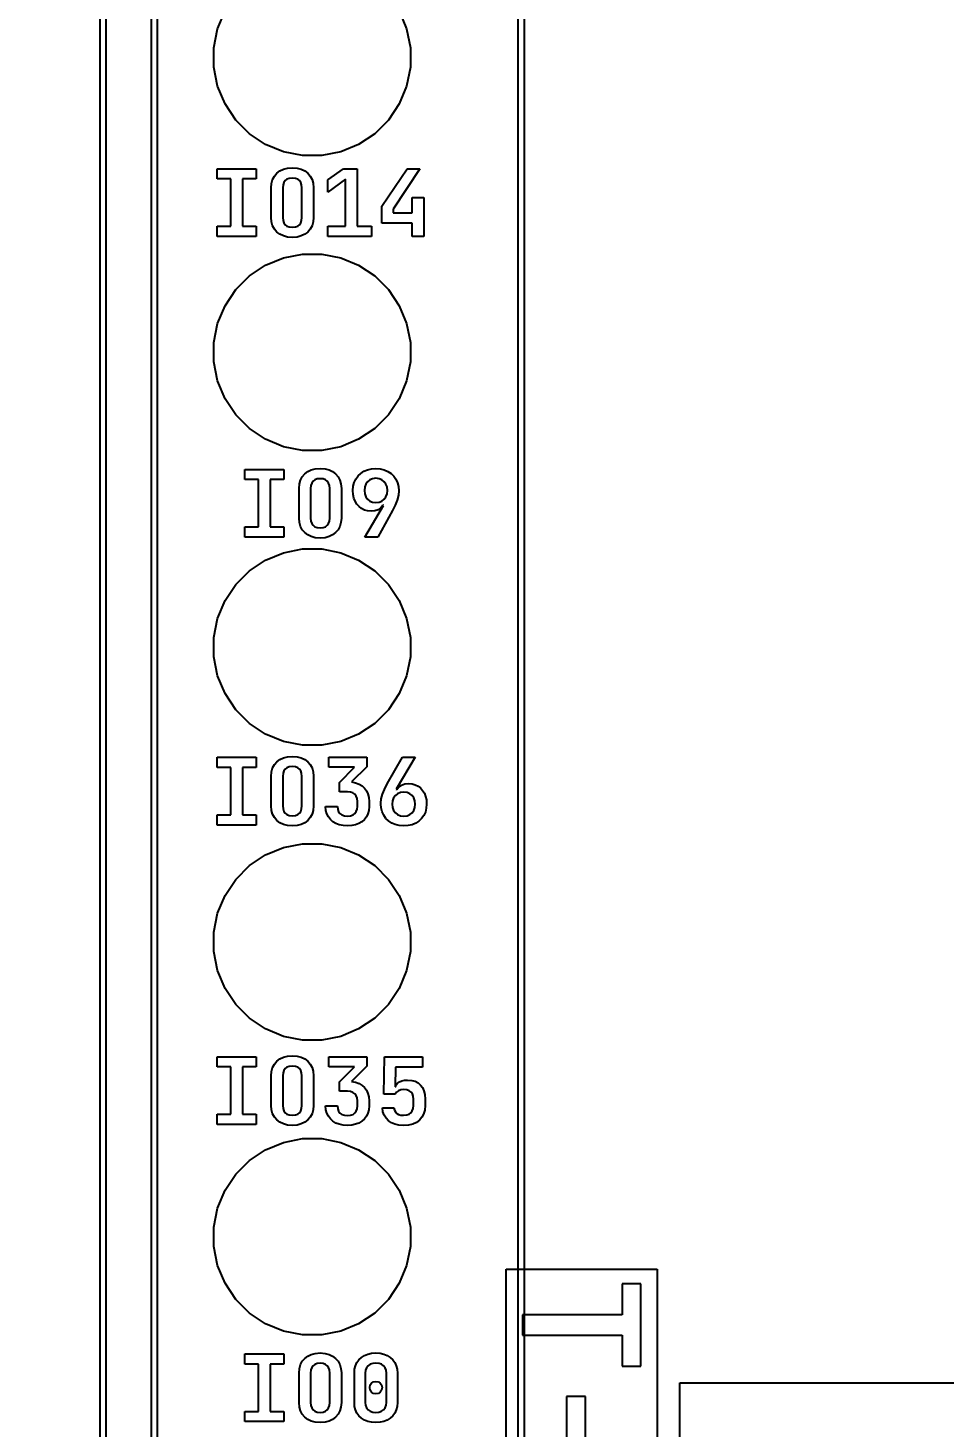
# Model space of a CAD drawing. Extents: x 100 to 191, y -173 to -30.
# Drawn here: x 130.88 to 138.77, y -76.39 to -64.33 of the extents above; entities that cross this region are included whole.
import ezdxf

# ---------------------------------------------------------------- set-up
doc = ezdxf.new("R2010")
doc.units = 0
doc.layers.get('0').update_dxf_attribs({"linetype": 'CONTINUOUS'})
doc.layers.get('Defpoints').update_dxf_attribs({"linetype": 'CONTINUOUS'})
doc.layers.add('BLACK', color=7, linetype='CONTINUOUS')
doc.dimstyles.get("Standard").update_dxf_attribs({"dimtxt": 3, "dimasz": 3, "dimexe": 0.18, "dimexo": 0.0625, "dimgap": 0.09, "dimtad": 0, "dimtih": 1, "dimtoh": 1, "dimzin": 0, "dimdsep": 46, "dimtxsty": 'Standard', "dimcen": 0.09, "dimclrd": 3, "dimclre": 3, "dimclrt": 3, "dimadec": 0, "dimazin": 0, "dimtfac": 1, "dimtofl": 0, "dimtmove": 0, "dimatfit": 3, "dimfxl": 1, "dimtolj": 1, "dimtzin": 0, "dimarcsym": 0})

# ---------------------------------------------------------------- blocks, each defined once
blk = doc.blocks.new('*D8')
at = {"color": 3, "linetype": 'Continuous', "lineweight": -2}
for p, q in [((125.841, -56.506), (125.841, -53.506)), ((133.369, -59.506), (125.661, -59.506)), ((133.262, -62.046), (125.661, -62.046)), ((125.841, -65.046), (125.841, -68.046)), ((125.841, -68.046), (122.841, -68.046))]:
    blk.add_line(p, q, dxfattribs=at)
at = {"color": 3, "linetype": 'Continuous'}
for points in [[(125.341, -56.506), (126.341, -56.506), (125.841, -59.506)], [(125.341, -65.046), (126.341, -65.046), (125.841, -62.046)]]:
    blk.add_solid(points, dxfattribs=at)
at = {"layer": 'Defpoints', "color": 0, "linetype": 'Continuous'}
for p in [(125.841, -59.506), (133.431, -59.506), (133.325, -62.046)]:
    blk.add_point(p, dxfattribs=at)
at = {"color": 3, "linetype": 'Continuous', "insert": (118.251, -68.046), "char_height": 3, "attachment_point": 5}
blk.add_mtext('\\A1;2.54', dxfattribs=at)
blk = doc.blocks.new('*D10')
at = {"color": 3, "linetype": 'Continuous', "lineweight": -2}
for p, q in [((133.262, -59.506), (108.834, -59.506)), ((109.014, -62.506), (109.014, -73.202)), ((109.014, -92.066), (109.014, -76.382)), ((133.262, -95.066), (108.834, -95.066))]:
    blk.add_line(p, q, dxfattribs=at)
at = {"color": 3, "linetype": 'Continuous'}
for points in [[(108.514, -62.506), (109.514, -62.506), (109.014, -59.506)], [(108.514, -92.066), (109.514, -92.066), (109.014, -95.066)]]:
    blk.add_solid(points, dxfattribs=at)
at = {"layer": 'Defpoints', "color": 0, "linetype": 'Continuous'}
for p in [(133.325, -59.506), (109.014, -95.066), (133.325, -95.066)]:
    blk.add_point(p, dxfattribs=at)
at = {"color": 3, "linetype": 'Continuous', "insert": (109.014, -74.792), "char_height": 3, "attachment_point": 5}
blk.add_mtext('\\A1;35.56', dxfattribs=at)
blk = doc.blocks.new('*D15')
at = {"color": 3, "linetype": 'Continuous', "lineweight": -2}
for p, q in [((134.512, -52.396), (105.871, -52.391)), ((106.05, -55.391), (106.042, -106.503)), ((106.033, -160.795), (106.041, -109.683)), ((134.494, -163.8), (105.853, -163.795))]:
    blk.add_line(p, q, dxfattribs=at)
at = {"color": 3, "linetype": 'Continuous'}
for points in [[(105.55, -55.391), (106.55, -55.391), (106.051, -52.391)], [(105.533, -160.795), (106.533, -160.795), (106.033, -163.795)]]:
    blk.add_solid(points, dxfattribs=at)
at = {"layer": 'Defpoints', "color": 0, "linetype": 'Continuous'}
for p in [(134.575, -52.396), (106.033, -163.795), (134.556, -163.8)]:
    blk.add_point(p, dxfattribs=at)
at = {"color": 3, "linetype": 'Continuous', "insert": (106.042, -108.093), "char_height": 3, "attachment_point": 5}
blk.add_mtext('\\A1;111.40', dxfattribs=at)

msp = doc.modelspace()

# ---------------------------------------------------------------- linework, layer by layer
at = {"layer": 'BLACK', "linetype": 'Continuous'}
for p, q in [((131.9407, -158.241995), (131.9407, -51.77095)), ((131.9907, -51.77095), (131.9907, -158.242)), ((131.4995, -96.86557), (131.4995, -55.16557)), ((131.5495, -55.19057), (131.5495, -96.84057)), ((135.0995, -96.84057), (135.0995, -55.19057)), ((135.1495, -55.16557), (135.1495, -96.86557)), ((132.511101, -64.338828), (132.574867, -64.184883)), ((134.074133, -64.184883), (134.137899, -64.338828)), ((132.478593, -64.502255), (132.511101, -64.338828)), ((134.137899, -64.338828), (134.170407, -64.502255)), ((132.478593, -64.668885), (132.478593, -64.502255)), ((134.170407, -64.502255), (134.170407, -64.668885)), ((132.511101, -64.832312), (132.478593, -64.668885)), ((134.170407, -64.668885), (134.137899, -64.832312)), ((132.574867, -64.986257), (132.511101, -64.832312)), ((134.137899, -64.832312), (134.074133, -64.986257)), ((132.667441, -65.124804), (132.574867, -64.986257)), ((134.074133, -64.986257), (133.981559, -65.124804)), ((132.785266, -65.242629), (132.667441, -65.124804)), ((133.981559, -65.124804), (133.863734, -65.242629)), ((132.923813, -65.335203), (132.785266, -65.242629)), ((133.863734, -65.242629), (133.725187, -65.335203)), ((133.077758, -65.398969), (132.923813, -65.335203)), ((133.725187, -65.335203), (133.571242, -65.398969)), ((133.241185, -65.431477), (133.077758, -65.398969)), ((133.407815, -65.431477), (133.241185, -65.431477)), ((133.571242, -65.398969), (133.407815, -65.431477)), ((132.506455, -65.632714), (132.506455, -65.544741)), ((132.506455, -65.544741), (132.842262, -65.544741)), ((132.842262, -65.544741), (132.842262, -65.632714)), ((132.984482, -65.637141), (132.999709, -65.608417)), ((132.999709, -65.608417), (133.02086, -65.583545)), ((133.02086, -65.583545), (133.046697, -65.563636)), ((133.046697, -65.563636), (133.076894, -65.549104)), ((133.076894, -65.549104), (133.112292, -65.539977)), ((133.112292, -65.539977), (133.153989, -65.536749)), ((133.153989, -65.536749), (133.195667, -65.539976)), ((133.195667, -65.539976), (133.231054, -65.549103)), ((133.231054, -65.549103), (133.261246, -65.563634)), ((133.261246, -65.563634), (133.287083, -65.583545)), ((133.287083, -65.583545), (133.308288, -65.608425)), ((133.308288, -65.608425), (133.323522, -65.637035)), ((133.460099, -65.641508), (133.594414, -65.544741)), ((133.594414, -65.544741), (133.712747, -65.544741)), ((133.712747, -65.544741), (133.712747, -66.040476)), ((133.9253, -65.867775), (134.14197, -65.544741)), ((134.252312, -65.544741), (134.021264, -65.893354)), ((134.14197, -65.544741), (134.252312, -65.544741)), ((132.623986, -65.632714), (132.506455, -65.632714)), ((132.623986, -66.040476), (132.623986, -65.632714)), ((132.842262, -65.632714), (132.724731, -65.632714)), ((132.724731, -65.632714), (132.724731, -66.040476)), ((132.971692, -65.709451), (132.975017, -65.670473)), ((132.971692, -65.963704), (132.971692, -65.709451)), ((132.975017, -65.670473), (132.984482, -65.637141)), ((133.074215, -65.683047), (133.071634, -65.709451)), ((133.071634, -65.709451), (133.071634, -65.963704)), ((133.081297, -65.662578), (133.074215, -65.683047)), ((133.092397, -65.646707), (133.081297, -65.662578)), ((133.107648, -65.634929), (133.092397, -65.646707)), ((133.127687, -65.62743), (133.107648, -65.634929)), ((133.153989, -65.624688), (133.127687, -65.62743)), ((133.180268, -65.627429), (133.153989, -65.624688)), ((133.200296, -65.634928), (133.180268, -65.627429)), ((133.215546, -65.646707), (133.200296, -65.634928)), ((133.226667, -65.662581), (133.215546, -65.646707)), ((133.23376, -65.68305), (133.226667, -65.662581)), ((133.236344, -65.709451), (133.23376, -65.68305)), ((133.236344, -65.963704), (133.236344, -65.709451)), ((133.323522, -65.637035), (133.332972, -65.670106)), ((133.332972, -65.670106), (133.336287, -65.708648)), ((133.336287, -65.708648), (133.336287, -65.963704)), ((133.612804, -65.633482), (133.460099, -65.747034)), ((133.460099, -65.747034), (133.460099, -65.641508)), ((133.612804, -66.040476), (133.612804, -65.633482)), ((134.185172, -65.924516), (134.185172, -65.792608)), ((134.185172, -65.792608), (134.285115, -65.792608)), ((134.285115, -65.792608), (134.285115, -66.128415)), ((132.975017, -66.002682), (132.971692, -65.963704)), ((133.071634, -65.963704), (133.074215, -65.990132)), ((133.23376, -65.990129), (133.236344, -65.963704)), ((133.336287, -65.963704), (133.33296, -66.00268)), ((133.9253, -66.012489), (133.9253, -65.867775)), ((134.021264, -65.893354), (134.021264, -65.924516)), ((134.021264, -65.924516), (134.185172, -65.924516)), ((132.506455, -66.128415), (132.506455, -66.040476)), ((132.506455, -66.040476), (132.623986, -66.040476)), ((132.724731, -66.040476), (132.842262, -66.040476)), ((132.842262, -66.040476), (132.842262, -66.128415)), ((132.984481, -66.03602), (132.975017, -66.002682)), ((132.999708, -66.064757), (132.984481, -66.03602)), ((133.02086, -66.089645), (132.999708, -66.064757)), ((133.046695, -66.109538), (133.02086, -66.089645)), ((133.074215, -65.990132), (133.081298, -66.010611)), ((133.081298, -66.010611), (133.092397, -66.026483)), ((133.092397, -66.026483), (133.107645, -66.038241)), ((133.107645, -66.038241), (133.127684, -66.045729)), ((133.127684, -66.045729), (133.153989, -66.048467)), ((133.153989, -66.048467), (133.180271, -66.045729)), ((133.180271, -66.045729), (133.200299, -66.038242)), ((133.200299, -66.038242), (133.215546, -66.026483)), ((133.215546, -66.026483), (133.226665, -66.010609)), ((133.226665, -66.010609), (133.23376, -65.990129)), ((133.287083, -66.089645), (133.261248, -66.10954)), ((133.308252, -66.064754), (133.287083, -66.089645)), ((133.32349, -66.036017), (133.308252, -66.064754)), ((133.33296, -66.00268), (133.32349, -66.036017)), ((133.460901, -66.128415), (133.460901, -66.040476)), ((133.460901, -66.040476), (133.612804, -66.040476)), ((133.712747, -66.040476), (133.835058, -66.040476)), ((133.835058, -66.040476), (133.835058, -66.128415)), ((134.185172, -66.012489), (133.9253, -66.012489)), ((134.185172, -66.128415), (134.185172, -66.012489)), ((132.842262, -66.128415), (132.506455, -66.128415)), ((133.076891, -66.124059), (133.046695, -66.109538)), ((133.11229, -66.133181), (133.076891, -66.124059)), ((133.153989, -66.136406), (133.11229, -66.133181)), ((133.19567, -66.133181), (133.153989, -66.136406)), ((133.231057, -66.124061), (133.19567, -66.133181)), ((133.261248, -66.10954), (133.231057, -66.124061)), ((133.835058, -66.128415), (133.460901, -66.128415)), ((134.285115, -66.128415), (134.185172, -66.128415)), ((132.923813, -66.375937), (133.077758, -66.312171)), ((133.077758, -66.312171), (133.241185, -66.279663)), ((133.241185, -66.279663), (133.407815, -66.279663)), ((133.407815, -66.279663), (133.571242, -66.312171)), ((133.571242, -66.312171), (133.725187, -66.375937)), ((132.785266, -66.468511), (132.923813, -66.375937)), ((133.725187, -66.375937), (133.863734, -66.468511)), ((132.667441, -66.586336), (132.785266, -66.468511)), ((133.863734, -66.468511), (133.981559, -66.586336)), ((132.574867, -66.724883), (132.667441, -66.586336)), ((133.981559, -66.586336), (134.074133, -66.724883)), ((132.511101, -66.878828), (132.574867, -66.724883)), ((134.074133, -66.724883), (134.137899, -66.878828)), ((132.478593, -67.042255), (132.511101, -66.878828)), ((134.137899, -66.878828), (134.170407, -67.042255)), ((132.478593, -67.208885), (132.478593, -67.042255)), ((134.170407, -67.042255), (134.170407, -67.208885)), ((132.511101, -67.372312), (132.478593, -67.208885)), ((134.170407, -67.208885), (134.137899, -67.372312)), ((132.574867, -67.526257), (132.511101, -67.372312)), ((134.137899, -67.372312), (134.074133, -67.526257)), ((132.667441, -67.664804), (132.574867, -67.526257)), ((134.074133, -67.526257), (133.981559, -67.664804)), ((132.785266, -67.782629), (132.667441, -67.664804)), ((133.981559, -67.664804), (133.863734, -67.782629)), ((132.923813, -67.875203), (132.785266, -67.782629)), ((133.077758, -67.938969), (132.923813, -67.875203)), ((133.725187, -67.875203), (133.571242, -67.938969)), ((133.863734, -67.782629), (133.725187, -67.875203)), ((133.241185, -67.971477), (133.077758, -67.938969)), ((133.407815, -67.971477), (133.241185, -67.971477)), ((133.571242, -67.938969), (133.407815, -67.971477)), ((132.746262, -68.222714), (132.746262, -68.134741)), ((132.746262, -68.134741), (133.082069, -68.134741)), ((133.082069, -68.134741), (133.082069, -68.222714)), ((133.286504, -68.153636), (133.316701, -68.139104)), ((133.316701, -68.139104), (133.352099, -68.129977)), ((133.352099, -68.129977), (133.393796, -68.126749)), ((133.393796, -68.126749), (133.435474, -68.129976)), ((133.435474, -68.129976), (133.470861, -68.139103)), ((133.470861, -68.139103), (133.501053, -68.153634)), ((133.77064, -68.150758), (133.801071, -68.137655)), ((133.801071, -68.137655), (133.835097, -68.12956)), ((133.835097, -68.12956), (133.87341, -68.126749)), ((133.87341, -68.126749), (133.911657, -68.129648)), ((133.911657, -68.129648), (133.945655, -68.138004)), ((133.945655, -68.138004), (133.976109, -68.151561)), ((132.863793, -68.222714), (132.746262, -68.222714)), ((132.863793, -68.630476), (132.863793, -68.222714)), ((133.082069, -68.222714), (132.964538, -68.222714)), ((132.964538, -68.222714), (132.964538, -68.630476)), ((133.211499, -68.299451), (133.214824, -68.260473)), ((133.214824, -68.260473), (133.224289, -68.227141)), ((133.224289, -68.227141), (133.239516, -68.198417)), ((133.239516, -68.198417), (133.260667, -68.173545)), ((133.260667, -68.173545), (133.286504, -68.153636)), ((133.321104, -68.252578), (133.314022, -68.273047)), ((133.332204, -68.236707), (133.321104, -68.252578)), ((133.347455, -68.224929), (133.332204, -68.236707)), ((133.367494, -68.21743), (133.347455, -68.224929)), ((133.393796, -68.214688), (133.367494, -68.21743)), ((133.420075, -68.217429), (133.393796, -68.214688)), ((133.440103, -68.224928), (133.420075, -68.217429)), ((133.455353, -68.236707), (133.440103, -68.224928)), ((133.466474, -68.252581), (133.455353, -68.236707)), ((133.473567, -68.27305), (133.466474, -68.252581)), ((133.501053, -68.153634), (133.52689, -68.173545)), ((133.52689, -68.173545), (133.548095, -68.198425)), ((133.548095, -68.198425), (133.563329, -68.227035)), ((133.563329, -68.227035), (133.572779, -68.260106)), ((133.572779, -68.260106), (133.576094, -68.298648)), ((133.678817, -68.280412), (133.687277, -68.247588)), ((133.687277, -68.247588), (133.701092, -68.217898)), ((133.701092, -68.217898), (133.720044, -68.191222)), ((133.720044, -68.191222), (133.743096, -68.168957)), ((133.743096, -68.168957), (133.77064, -68.150758)), ((133.786724, -68.261578), (133.777501, -68.286149)), ((133.801838, -68.240686), (133.786724, -68.261578)), ((133.821829, -68.224604), (133.801838, -68.240686)), ((133.845333, -68.214899), (133.821829, -68.224604)), ((133.87341, -68.211512), (133.845333, -68.214899)), ((133.901463, -68.214898), (133.87341, -68.211512)), ((133.924956, -68.224602), (133.901463, -68.214898)), ((133.944947, -68.240686), (133.924956, -68.224602)), ((133.960081, -68.261581), (133.944947, -68.240686)), ((133.969315, -68.286151), (133.960081, -68.261581)), ((133.976109, -68.151561), (134.003675, -68.170255)), ((134.003675, -68.170255), (134.026742, -68.19293)), ((134.026742, -68.19293), (134.045692, -68.219922)), ((134.045692, -68.219922), (134.059493, -68.249867)), ((134.059493, -68.249867), (134.06796, -68.283081)), ((133.211499, -68.553704), (133.211499, -68.299451)), ((133.314022, -68.273047), (133.311441, -68.299451)), ((133.311441, -68.299451), (133.311441, -68.553704)), ((133.476151, -68.299451), (133.473567, -68.27305)), ((133.476151, -68.553704), (133.476151, -68.299451)), ((133.576094, -68.298648), (133.576094, -68.553704)), ((133.675897, -68.317038), (133.676025, -68.315433)), ((133.678206, -68.351771), (133.675897, -68.317038)), ((133.676025, -68.315433), (133.678817, -68.280412)), ((133.684829, -68.382489), (133.678206, -68.351771)), ((133.695474, -68.409793), (133.684829, -68.382489)), ((133.777501, -68.286149), (133.77427, -68.315433)), ((133.77427, -68.315433), (133.777548, -68.345785)), ((133.777548, -68.345785), (133.786812, -68.370712)), ((133.786812, -68.370712), (133.801838, -68.391402)), ((133.944947, -68.391402), (133.959993, -68.37071)), ((133.959993, -68.37071), (133.969268, -68.345782)), ((133.969268, -68.345782), (133.97255, -68.315433)), ((133.97255, -68.315433), (133.969315, -68.286151)), ((134.067433, -68.358101), (134.056475, -68.399812)), ((134.070887, -68.320249), (134.067433, -68.358101)), ((134.06796, -68.283081), (134.070887, -68.320249)), ((133.710487, -68.434831), (133.695474, -68.409793)), ((133.728688, -68.455608), (133.710487, -68.434831)), ((133.750261, -68.472571), (133.728688, -68.455608)), ((133.774598, -68.48509), (133.750261, -68.472571)), ((133.801576, -68.492725), (133.774598, -68.48509)), ((133.778248, -68.718415), (133.938142, -68.446573)), ((133.831813, -68.495358), (133.801576, -68.492725)), ((133.801838, -68.391402), (133.821801, -68.407256)), ((133.821801, -68.407256), (133.845305, -68.416843)), ((133.86463, -68.491817), (133.831813, -68.495358)), ((133.845305, -68.416843), (133.87341, -68.420192)), ((133.891765, -68.481783), (133.86463, -68.491817)), ((133.87341, -68.420192), (133.901491, -68.416844)), ((134.015716, -68.488937), (133.889392, -68.718415)), ((133.914927, -68.465414), (133.891765, -68.481783)), ((133.901491, -68.416844), (133.924984, -68.407257)), ((133.933361, -68.443363), (133.914927, -68.465414)), ((133.924984, -68.407257), (133.944947, -68.391402)), ((133.938142, -68.446573), (133.933361, -68.443363)), ((134.039626, -68.441905), (134.015716, -68.488937)), ((134.056475, -68.399812), (134.039626, -68.441905)), ((133.214824, -68.592682), (133.211499, -68.553704)), ((133.224288, -68.62602), (133.214824, -68.592682)), ((133.239515, -68.654757), (133.224288, -68.62602)), ((133.311441, -68.553704), (133.314022, -68.580132)), ((133.314022, -68.580132), (133.321105, -68.600611)), ((133.321105, -68.600611), (133.332204, -68.616483)), ((133.332204, -68.616483), (133.347452, -68.628241)), ((133.440106, -68.628242), (133.455353, -68.616483)), ((133.455353, -68.616483), (133.466472, -68.600609)), ((133.466472, -68.600609), (133.473567, -68.580129)), ((133.473567, -68.580129), (133.476151, -68.553704)), ((133.563297, -68.626017), (133.548059, -68.654754)), ((133.572767, -68.59268), (133.563297, -68.626017)), ((133.576094, -68.553704), (133.572767, -68.59268)), ((132.746262, -68.718415), (132.746262, -68.630476)), ((132.746262, -68.630476), (132.863793, -68.630476)), ((133.082069, -68.718415), (132.746262, -68.718415)), ((132.964538, -68.630476), (133.082069, -68.630476)), ((133.082069, -68.630476), (133.082069, -68.718415)), ((133.260667, -68.679645), (133.239515, -68.654757)), ((133.286502, -68.699538), (133.260667, -68.679645)), ((133.316698, -68.714059), (133.286502, -68.699538)), ((133.352097, -68.723181), (133.316698, -68.714059)), ((133.347452, -68.628241), (133.367491, -68.635729)), ((133.393796, -68.726406), (133.352097, -68.723181)), ((133.367491, -68.635729), (133.393796, -68.638467)), ((133.393796, -68.638467), (133.420078, -68.635729)), ((133.435477, -68.723181), (133.393796, -68.726406)), ((133.420078, -68.635729), (133.440106, -68.628242)), ((133.470864, -68.714061), (133.435477, -68.723181)), ((133.501055, -68.69954), (133.470864, -68.714061)), ((133.52689, -68.679645), (133.501055, -68.69954)), ((133.548059, -68.654754), (133.52689, -68.679645)), ((133.889392, -68.718415), (133.778248, -68.718415)), ((132.923813, -68.915937), (133.077758, -68.852171)), ((133.077758, -68.852171), (133.241185, -68.819663)), ((133.241185, -68.819663), (133.407815, -68.819663)), ((133.407815, -68.819663), (133.571242, -68.852171)), ((133.571242, -68.852171), (133.725187, -68.915937)), ((132.785266, -69.008511), (132.923813, -68.915937)), ((133.725187, -68.915937), (133.863734, -69.008511)), ((132.667441, -69.126336), (132.785266, -69.008511)), ((133.863734, -69.008511), (133.981559, -69.126336)), ((132.574867, -69.264883), (132.667441, -69.126336)), ((133.981559, -69.126336), (134.074133, -69.264883)), ((132.511101, -69.418828), (132.574867, -69.264883)), ((134.074133, -69.264883), (134.137899, -69.418828)), ((132.478593, -69.582255), (132.511101, -69.418828)), ((134.137899, -69.418828), (134.170407, -69.582255)), ((132.478593, -69.748885), (132.478593, -69.582255)), ((134.170407, -69.582255), (134.170407, -69.748885)), ((132.511101, -69.912312), (132.478593, -69.748885)), ((134.170407, -69.748885), (134.137899, -69.912312)), ((132.574867, -70.066257), (132.511101, -69.912312)), ((134.137899, -69.912312), (134.074133, -70.066257)), ((132.667441, -70.204804), (132.574867, -70.066257)), ((134.074133, -70.066257), (133.981559, -70.204804)), ((132.785266, -70.322629), (132.667441, -70.204804)), ((133.981559, -70.204804), (133.863734, -70.322629)), ((132.923813, -70.415203), (132.785266, -70.322629)), ((133.077758, -70.478969), (132.923813, -70.415203)), ((133.725187, -70.415203), (133.571242, -70.478969)), ((133.863734, -70.322629), (133.725187, -70.415203)), ((133.241185, -70.511477), (133.077758, -70.478969)), ((133.407815, -70.511477), (133.241185, -70.511477)), ((133.571242, -70.478969), (133.407815, -70.511477)), ((132.506455, -70.702714), (132.506455, -70.614741)), ((132.506455, -70.614741), (132.842262, -70.614741)), ((132.842262, -70.614741), (132.842262, -70.702714)), ((132.999709, -70.678417), (133.02086, -70.653545)), ((133.02086, -70.653545), (133.046697, -70.633636)), ((133.046697, -70.633636), (133.076894, -70.619104)), ((133.076894, -70.619104), (133.112292, -70.609977)), ((133.112292, -70.609977), (133.153989, -70.606749)), ((133.153989, -70.606749), (133.195667, -70.609976)), ((133.195667, -70.609976), (133.231054, -70.619103)), ((133.231054, -70.619103), (133.261246, -70.633634)), ((133.261246, -70.633634), (133.287083, -70.653545)), ((133.287083, -70.653545), (133.308288, -70.678425)), ((133.467287, -70.700306), (133.467287, -70.614741)), ((133.467287, -70.614741), (133.795102, -70.614741)), ((133.795102, -70.614741), (133.795102, -70.697096)), ((133.970874, -70.843415), (134.102014, -70.614741)), ((134.210751, -70.614741), (134.049251, -70.88899)), ((134.102014, -70.614741), (134.210751, -70.614741)), ((132.623986, -70.702714), (132.506455, -70.702714)), ((132.623986, -71.110476), (132.623986, -70.702714)), ((132.842262, -70.702714), (132.724731, -70.702714)), ((132.724731, -70.702714), (132.724731, -71.110476)), ((132.971692, -70.779451), (132.975017, -70.740473)), ((132.971692, -71.033704), (132.971692, -70.779451)), ((132.975017, -70.740473), (132.984482, -70.707141)), ((132.984482, -70.707141), (132.999709, -70.678417)), ((133.074215, -70.753047), (133.071634, -70.779451)), ((133.071634, -70.779451), (133.071634, -71.033704)), ((133.081297, -70.732578), (133.074215, -70.753047)), ((133.092397, -70.716707), (133.081297, -70.732578)), ((133.107648, -70.704929), (133.092397, -70.716707)), ((133.127687, -70.69743), (133.107648, -70.704929)), ((133.153989, -70.694688), (133.127687, -70.69743)), ((133.180268, -70.697429), (133.153989, -70.694688)), ((133.200296, -70.704928), (133.180268, -70.697429)), ((133.215546, -70.716707), (133.200296, -70.704928)), ((133.226667, -70.732581), (133.215546, -70.716707)), ((133.23376, -70.75305), (133.226667, -70.732581)), ((133.236344, -70.779451), (133.23376, -70.75305)), ((133.236344, -71.033704), (133.236344, -70.779451)), ((133.308288, -70.678425), (133.323522, -70.707035)), ((133.323522, -70.707035), (133.332972, -70.740106)), ((133.332972, -70.740106), (133.336287, -70.778648)), ((133.336287, -70.778648), (133.336287, -71.033704)), ((133.688774, -70.700306), (133.467287, -70.700306)), ((133.560041, -70.831411), (133.688774, -70.700306)), ((133.795102, -70.697096), (133.664765, -70.827433)), ((133.560041, -70.911393), (133.560041, -70.831411)), ((133.628787, -70.911393), (133.560041, -70.911393)), ((133.655128, -70.914085), (133.628787, -70.911393)), ((133.675909, -70.921543), (133.655128, -70.914085)), ((133.664765, -70.827433), (133.699343, -70.834753)), ((133.699343, -70.834753), (133.728847, -70.846222)), ((133.728847, -70.846222), (133.75404, -70.861616)), ((133.75404, -70.861616), (133.775491, -70.880999)), ((133.775491, -70.880999), (133.792858, -70.904065)), ((133.792858, -70.904065), (133.805397, -70.930251)), ((133.929697, -70.932994), (133.94637, -70.891151)), ((133.94637, -70.891151), (133.970874, -70.843415)), ((134.049251, -70.88899), (134.054032, -70.8922)), ((134.054032, -70.8922), (134.072337, -70.870782)), ((134.072337, -70.870782), (134.09521, -70.854617)), ((134.113216, -70.915371), (134.08461, -70.918749)), ((134.09521, -70.854617), (134.122017, -70.844568)), ((134.141822, -70.918749), (134.113216, -70.915371)), ((134.122017, -70.844568), (134.154777, -70.841008)), ((134.154777, -70.841008), (134.185058, -70.843556)), ((134.185058, -70.843556), (134.212041, -70.850932)), ((134.212041, -70.850932), (134.23633, -70.862992)), ((134.23633, -70.862992), (134.257894, -70.879465)), ((134.257894, -70.879465), (134.276079, -70.899841)), ((134.276079, -70.899841), (134.291082, -70.924584)), ((132.975017, -71.072682), (132.971692, -71.033704)), ((133.071634, -71.033704), (133.074215, -71.060132)), ((133.23376, -71.060129), (133.236344, -71.033704)), ((133.336287, -71.033704), (133.33296, -71.07268)), ((133.692368, -70.933378), (133.675909, -70.921543)), ((133.704713, -70.949375), (133.692368, -70.933378)), ((133.7124, -70.969365), (133.704713, -70.949375)), ((133.715155, -70.994516), (133.7124, -70.969365)), ((133.715155, -71.03852), (133.715155, -70.994516)), ((133.805397, -70.930251), (133.813179, -70.960144)), ((133.813179, -70.960144), (133.8159, -70.994516)), ((133.8159, -70.994516), (133.8159, -71.03852)), ((133.915703, -71.011336), (133.919048, -70.974228)), ((133.916309, -71.019327), (133.915703, -71.011336)), ((133.918604, -71.049582), (133.916309, -71.019327)), ((133.919048, -70.974228), (133.929697, -70.932994)), ((134.017296, -70.989487), (134.014076, -71.019327)), ((134.014076, -71.019327), (134.017286, -71.048619)), ((134.026422, -70.964806), (134.017296, -70.989487)), ((134.04126, -70.944161), (134.026422, -70.964806)), ((134.061006, -70.92836), (134.04126, -70.944161)), ((134.08461, -70.918749), (134.061006, -70.92836)), ((134.165426, -70.92836), (134.141822, -70.918749)), ((134.185172, -70.944161), (134.165426, -70.92836)), ((134.20001, -70.964806), (134.185172, -70.944161)), ((134.209136, -70.989487), (134.20001, -70.964806)), ((134.212356, -71.019327), (134.209136, -70.989487)), ((134.209146, -71.048619), (134.212356, -71.019327)), ((134.291082, -70.924584), (134.301711, -70.951627)), ((134.301711, -70.951627), (134.308362, -70.982449)), ((134.310694, -71.017722), (134.307808, -71.054364)), ((134.308362, -70.982449), (134.310694, -71.017722)), ((132.506455, -71.198415), (132.506455, -71.110476)), ((132.506455, -71.110476), (132.623986, -71.110476)), ((132.724731, -71.110476), (132.842262, -71.110476)), ((132.842262, -71.110476), (132.842262, -71.198415)), ((132.984481, -71.10602), (132.975017, -71.072682)), ((132.999708, -71.134757), (132.984481, -71.10602)), ((133.02086, -71.159645), (132.999708, -71.134757)), ((133.074215, -71.060132), (133.081298, -71.080611)), ((133.081298, -71.080611), (133.092397, -71.096483)), ((133.092397, -71.096483), (133.107645, -71.108241)), ((133.107645, -71.108241), (133.127684, -71.115729)), ((133.127684, -71.115729), (133.153989, -71.118467)), ((133.153989, -71.118467), (133.180271, -71.115729)), ((133.180271, -71.115729), (133.200299, -71.108242)), ((133.200299, -71.108242), (133.215546, -71.096483)), ((133.215546, -71.096483), (133.226665, -71.080609)), ((133.226665, -71.080609), (133.23376, -71.060129)), ((133.308252, -71.134754), (133.287083, -71.159645)), ((133.32349, -71.106017), (133.308252, -71.134754)), ((133.33296, -71.07268), (133.32349, -71.106017)), ((133.443623, -71.071967), (133.440906, -71.03852)), ((133.440906, -71.03852), (133.541651, -71.03852)), ((133.451429, -71.101307), (133.443623, -71.071967)), ((133.464077, -71.127261), (133.451429, -71.101307)), ((133.481496, -71.150307), (133.464077, -71.127261)), ((133.503051, -71.169693), (133.481496, -71.150307)), ((133.541651, -71.03852), (133.544406, -71.063671)), ((133.544406, -71.063671), (133.552093, -71.083661)), ((133.552093, -71.083661), (133.564438, -71.099658)), ((133.564438, -71.099658), (133.580912, -71.11146)), ((133.580912, -71.11146), (133.601924, -71.118934)), ((133.601924, -71.118934), (133.628787, -71.121643)), ((133.628787, -71.121643), (133.655635, -71.118883)), ((133.655635, -71.118883), (133.676503, -71.111281)), ((133.676503, -71.111281), (133.692752, -71.099274)), ((133.692752, -71.099274), (133.704925, -71.083069)), ((133.704925, -71.083069), (133.712468, -71.063169)), ((133.712468, -71.063169), (133.715155, -71.03852)), ((133.775273, -71.150276), (133.753589, -71.169665)), ((133.792694, -71.127261), (133.775273, -71.150276)), ((133.805362, -71.101305), (133.792694, -71.127261)), ((133.813179, -71.071966), (133.805362, -71.101305)), ((133.8159, -71.03852), (133.813179, -71.071966)), ((133.926955, -71.083445), (133.918604, -71.049582)), ((133.94048, -71.113652), (133.926955, -71.083445)), ((133.959241, -71.140848), (133.94048, -71.113652)), ((133.982166, -71.16351), (133.959241, -71.140848)), ((134.017286, -71.048619), (134.026401, -71.072901)), ((134.026401, -71.072901), (134.04126, -71.093272)), ((134.04126, -71.093272), (134.060975, -71.108825)), ((134.060975, -71.108825), (134.084579, -71.118307)), ((134.084579, -71.118307), (134.113216, -71.121643)), ((134.113216, -71.121643), (134.141853, -71.118307)), ((134.141853, -71.118307), (134.165457, -71.108825)), ((134.165457, -71.108825), (134.185172, -71.093272)), ((134.185172, -71.093272), (134.200031, -71.072901)), ((134.200031, -71.072901), (134.209146, -71.048619)), ((134.267186, -71.142847), (134.244273, -71.164848)), ((134.285882, -71.116478), (134.267186, -71.142847)), ((134.299467, -71.087056), (134.285882, -71.116478)), ((134.307808, -71.054364), (134.299467, -71.087056)), ((132.842262, -71.198415), (132.506455, -71.198415)), ((133.046695, -71.179538), (133.02086, -71.159645)), ((133.076891, -71.194059), (133.046695, -71.179538)), ((133.11229, -71.203181), (133.076891, -71.194059)), ((133.153989, -71.206406), (133.11229, -71.203181)), ((133.19567, -71.203181), (133.153989, -71.206406)), ((133.231057, -71.194061), (133.19567, -71.203181)), ((133.261248, -71.17954), (133.231057, -71.194061)), ((133.287083, -71.159645), (133.261248, -71.17954)), ((133.529228, -71.185642), (133.503051, -71.169693)), ((133.557914, -71.196896), (133.529228, -71.185642)), ((133.590596, -71.203938), (133.557914, -71.196896)), ((133.627984, -71.206406), (133.590596, -71.203938)), ((133.665373, -71.203944), (133.627984, -71.206406)), ((133.698191, -71.196908), (133.665373, -71.203944)), ((133.727124, -71.185642), (133.698191, -71.196908)), ((133.753589, -71.169665), (133.727124, -71.185642)), ((134.009644, -71.182013), (133.982166, -71.16351)), ((134.040106, -71.195308), (134.009644, -71.182013)), ((134.074383, -71.20354), (134.040106, -71.195308)), ((134.113216, -71.206406), (134.074383, -71.20354)), ((134.152067, -71.203628), (134.113216, -71.206406)), ((134.186325, -71.195658), (134.152067, -71.203628)), ((134.216718, -71.182816), (134.186325, -71.195658)), ((134.244273, -71.164848), (134.216718, -71.182816)), ((132.923813, -71.455937), (133.077758, -71.392171)), ((133.077758, -71.392171), (133.241185, -71.359663)), ((133.241185, -71.359663), (133.407815, -71.359663)), ((133.407815, -71.359663), (133.571242, -71.392171)), ((133.571242, -71.392171), (133.725187, -71.455937)), ((132.785266, -71.548511), (132.923813, -71.455937)), ((133.725187, -71.455937), (133.863734, -71.548511)), ((132.667441, -71.666336), (132.785266, -71.548511)), ((133.863734, -71.548511), (133.981559, -71.666336)), ((132.574867, -71.804883), (132.667441, -71.666336)), ((133.981559, -71.666336), (134.074133, -71.804883)), ((132.511101, -71.958828), (132.574867, -71.804883)), ((134.074133, -71.804883), (134.137899, -71.958828)), ((132.478593, -72.122255), (132.511101, -71.958828)), ((134.137899, -71.958828), (134.170407, -72.122255)), ((132.478593, -72.288885), (132.478593, -72.122255)), ((134.170407, -72.122255), (134.170407, -72.288885)), ((132.511101, -72.452312), (132.478593, -72.288885)), ((134.170407, -72.288885), (134.137899, -72.452312)), ((132.574867, -72.606257), (132.511101, -72.452312)), ((134.137899, -72.452312), (134.074133, -72.606257)), ((132.667441, -72.744804), (132.574867, -72.606257)), ((134.074133, -72.606257), (133.981559, -72.744804)), ((132.785266, -72.862629), (132.667441, -72.744804)), ((133.981559, -72.744804), (133.863734, -72.862629)), ((132.923813, -72.955203), (132.785266, -72.862629)), ((133.077758, -73.018969), (132.923813, -72.955203)), ((133.725187, -72.955203), (133.571242, -73.018969)), ((133.863734, -72.862629), (133.725187, -72.955203)), ((133.241185, -73.051477), (133.077758, -73.018969)), ((133.407815, -73.051477), (133.241185, -73.051477)), ((133.571242, -73.018969), (133.407815, -73.051477)), ((132.506455, -73.282714), (132.506455, -73.194741)), ((132.506455, -73.194741), (132.842262, -73.194741)), ((132.842262, -73.194741), (132.842262, -73.282714)), ((133.046697, -73.213636), (133.076894, -73.199104)), ((133.076894, -73.199104), (133.112292, -73.189977)), ((133.112292, -73.189977), (133.153989, -73.186749)), ((133.153989, -73.186749), (133.195667, -73.189976)), ((133.195667, -73.189976), (133.231054, -73.199103)), ((133.231054, -73.199103), (133.261246, -73.213634)), ((133.467287, -73.280306), (133.467287, -73.194741)), ((133.467287, -73.194741), (133.795102, -73.194741)), ((133.795102, -73.194741), (133.795102, -73.277096)), ((133.942888, -73.51617), (133.946901, -73.194741)), ((133.946901, -73.194741), (134.275518, -73.194741)), ((134.275518, -73.194741), (134.275518, -73.285087)), ((132.623986, -73.282714), (132.506455, -73.282714)), ((132.623986, -73.690476), (132.623986, -73.282714)), ((132.842262, -73.282714), (132.724731, -73.282714)), ((132.724731, -73.282714), (132.724731, -73.690476)), ((132.971692, -73.359451), (132.975017, -73.320473)), ((132.975017, -73.320473), (132.984482, -73.287141)), ((132.984482, -73.287141), (132.999709, -73.258417)), ((132.999709, -73.258417), (133.02086, -73.233545)), ((133.02086, -73.233545), (133.046697, -73.213636)), ((133.081297, -73.312578), (133.074215, -73.333047)), ((133.092397, -73.296707), (133.081297, -73.312578)), ((133.107648, -73.284929), (133.092397, -73.296707)), ((133.127687, -73.27743), (133.107648, -73.284929)), ((133.153989, -73.274688), (133.127687, -73.27743)), ((133.180268, -73.277429), (133.153989, -73.274688)), ((133.200296, -73.284928), (133.180268, -73.277429)), ((133.215546, -73.296707), (133.200296, -73.284928)), ((133.226667, -73.312581), (133.215546, -73.296707)), ((133.23376, -73.33305), (133.226667, -73.312581)), ((133.261246, -73.213634), (133.287083, -73.233545)), ((133.287083, -73.233545), (133.308288, -73.258425)), ((133.308288, -73.258425), (133.323522, -73.287035)), ((133.323522, -73.287035), (133.332972, -73.320106)), ((133.332972, -73.320106), (133.336287, -73.358648)), ((133.688774, -73.280306), (133.467287, -73.280306)), ((133.560041, -73.411411), (133.688774, -73.280306)), ((133.795102, -73.277096), (133.664765, -73.407433)), ((134.04126, -73.285087), (134.039655, -73.454613)), ((134.275518, -73.285087), (134.04126, -73.285087)), ((132.971692, -73.613704), (132.971692, -73.359451)), ((133.074215, -73.333047), (133.071634, -73.359451)), ((133.071634, -73.359451), (133.071634, -73.613704)), ((133.236344, -73.359451), (133.23376, -73.33305)), ((133.236344, -73.613704), (133.236344, -73.359451)), ((133.336287, -73.358648), (133.336287, -73.613704)), ((133.560041, -73.491393), (133.560041, -73.411411)), ((133.664765, -73.407433), (133.699343, -73.414753)), ((133.699343, -73.414753), (133.728847, -73.426222)), ((133.728847, -73.426222), (133.75404, -73.441616)), ((133.75404, -73.441616), (133.775491, -73.460999)), ((134.04126, -73.454613), (134.048677, -73.437472)), ((134.048677, -73.437472), (134.060334, -73.423069)), ((134.060334, -73.423069), (134.076819, -73.411027)), ((134.076819, -73.411027), (134.095844, -73.402692)), ((134.095844, -73.402692), (134.118884, -73.397348)), ((134.118884, -73.397348), (134.146786, -73.395429)), ((134.146786, -73.395429), (134.181921, -73.398058)), ((134.181921, -73.398058), (134.211422, -73.406264)), ((134.211422, -73.406264), (134.236361, -73.419613)), ((134.236361, -73.419613), (134.257512, -73.438211)), ((134.257512, -73.438211), (134.274155, -73.460964)), ((133.628787, -73.491393), (133.560041, -73.491393)), ((133.655128, -73.494085), (133.628787, -73.491393)), ((133.675909, -73.501543), (133.655128, -73.494085)), ((133.692368, -73.513378), (133.675909, -73.501543)), ((133.704713, -73.529375), (133.692368, -73.513378)), ((133.7124, -73.549365), (133.704713, -73.529375)), ((133.715155, -73.574516), (133.7124, -73.549365)), ((133.775491, -73.460999), (133.792858, -73.484065)), ((133.792858, -73.484065), (133.805397, -73.510251)), ((133.805397, -73.510251), (133.813179, -73.540144)), ((133.813179, -73.540144), (133.8159, -73.574516)), ((134.040457, -73.51617), (133.942888, -73.51617)), ((134.039655, -73.454613), (134.04126, -73.454613)), ((134.052236, -73.499239), (134.040457, -73.51617)), ((134.067588, -73.487243), (134.052236, -73.499239)), ((134.08722, -73.479706), (134.067588, -73.487243)), ((134.112413, -73.476981), (134.08722, -73.479706)), ((134.139832, -73.479705), (134.112413, -73.476981)), ((134.160478, -73.487098), (134.139832, -73.479705)), ((134.175959, -73.498582), (134.160478, -73.487098)), ((134.187352, -73.514199), (134.175959, -73.498582)), ((134.194542, -73.534042), (134.187352, -73.514199)), ((134.197141, -73.559336), (134.194542, -73.534042)), ((134.197141, -73.616112), (134.197141, -73.559336)), ((134.274155, -73.460964), (134.286467, -73.48812)), ((134.286467, -73.48812), (134.294293, -73.520545)), ((134.294293, -73.520545), (134.297084, -73.559336)), ((134.297084, -73.559336), (134.297084, -73.616112)), ((132.506455, -73.778415), (132.506455, -73.690476)), ((132.506455, -73.690476), (132.623986, -73.690476)), ((132.724731, -73.690476), (132.842262, -73.690476)), ((132.842262, -73.690476), (132.842262, -73.778415)), ((132.975017, -73.652682), (132.971692, -73.613704)), ((132.984481, -73.68602), (132.975017, -73.652682)), ((132.999708, -73.714757), (132.984481, -73.68602)), ((133.071634, -73.613704), (133.074215, -73.640132)), ((133.074215, -73.640132), (133.081298, -73.660611)), ((133.081298, -73.660611), (133.092397, -73.676483)), ((133.092397, -73.676483), (133.107645, -73.688241)), ((133.107645, -73.688241), (133.127684, -73.695729)), ((133.180271, -73.695729), (133.200299, -73.688242)), ((133.200299, -73.688242), (133.215546, -73.676483)), ((133.215546, -73.676483), (133.226665, -73.660609)), ((133.226665, -73.660609), (133.23376, -73.640129)), ((133.23376, -73.640129), (133.236344, -73.613704)), ((133.32349, -73.686017), (133.308252, -73.714754)), ((133.33296, -73.65268), (133.32349, -73.686017)), ((133.336287, -73.613704), (133.33296, -73.65268)), ((133.443623, -73.651967), (133.440906, -73.61852)), ((133.440906, -73.61852), (133.541651, -73.61852)), ((133.451429, -73.681307), (133.443623, -73.651967)), ((133.464077, -73.707261), (133.451429, -73.681307)), ((133.541651, -73.61852), (133.544406, -73.643671)), ((133.544406, -73.643671), (133.552093, -73.663661)), ((133.552093, -73.663661), (133.564438, -73.679658)), ((133.564438, -73.679658), (133.580912, -73.69146)), ((133.580912, -73.69146), (133.601924, -73.698934)), ((133.655635, -73.698883), (133.676503, -73.691281)), ((133.676503, -73.691281), (133.692752, -73.679274)), ((133.692752, -73.679274), (133.704925, -73.663069)), ((133.704925, -73.663069), (133.712468, -73.643169)), ((133.712468, -73.643169), (133.715155, -73.61852)), ((133.715155, -73.61852), (133.715155, -73.574516)), ((133.805362, -73.681305), (133.792694, -73.707261)), ((133.813179, -73.651966), (133.805362, -73.681305)), ((133.8159, -73.61852), (133.813179, -73.651966)), ((133.8159, -73.574516), (133.8159, -73.61852)), ((133.934685, -73.669959), (133.929313, -73.636108)), ((133.929313, -73.636108), (134.029256, -73.636108)), ((133.945431, -73.699048), (133.934685, -73.669959)), ((134.029256, -73.636108), (134.03351, -73.65477)), ((134.03351, -73.65477), (134.041598, -73.670002)), ((134.041598, -73.670002), (134.053613, -73.682485)), ((134.053613, -73.682485), (134.068644, -73.691412)), ((134.068644, -73.691412), (134.087868, -73.697169)), ((134.139289, -73.696573), (134.159842, -73.689202)), ((134.159842, -73.689202), (134.175541, -73.677669)), ((134.175541, -73.677669), (134.187144, -73.661982)), ((134.187144, -73.661982), (134.194481, -73.641895)), ((134.194481, -73.641895), (134.197141, -73.616112)), ((134.284252, -73.688215), (134.269028, -73.716526)), ((134.29374, -73.655109), (134.284252, -73.688215)), ((134.297084, -73.616112), (134.29374, -73.655109)), ((132.842262, -73.778415), (132.506455, -73.778415)), ((133.02086, -73.739645), (132.999708, -73.714757)), ((133.046695, -73.759538), (133.02086, -73.739645)), ((133.076891, -73.774059), (133.046695, -73.759538)), ((133.11229, -73.783181), (133.076891, -73.774059)), ((133.153989, -73.786406), (133.11229, -73.783181)), ((133.127684, -73.695729), (133.153989, -73.698467)), ((133.153989, -73.698467), (133.180271, -73.695729)), ((133.19567, -73.783181), (133.153989, -73.786406)), ((133.231057, -73.774061), (133.19567, -73.783181)), ((133.261248, -73.75954), (133.231057, -73.774061)), ((133.287083, -73.739645), (133.261248, -73.75954)), ((133.308252, -73.714754), (133.287083, -73.739645)), ((133.481496, -73.730307), (133.464077, -73.707261)), ((133.503051, -73.749693), (133.481496, -73.730307)), ((133.529228, -73.765642), (133.503051, -73.749693)), ((133.557914, -73.776896), (133.529228, -73.765642)), ((133.590596, -73.783938), (133.557914, -73.776896)), ((133.627984, -73.786406), (133.590596, -73.783938)), ((133.601924, -73.698934), (133.628787, -73.701643)), ((133.665373, -73.783944), (133.627984, -73.786406)), ((133.628787, -73.701643), (133.655635, -73.698883)), ((133.698191, -73.776908), (133.665373, -73.783944)), ((133.727124, -73.765642), (133.698191, -73.776908)), ((133.753589, -73.749665), (133.727124, -73.765642)), ((133.775273, -73.730276), (133.753589, -73.749665)), ((133.792694, -73.707261), (133.775273, -73.730276)), ((133.961392, -73.724216), (133.945431, -73.699048)), ((133.982879, -73.746031), (133.961392, -73.724216)), ((134.00816, -73.763098), (133.982879, -73.746031)), ((134.03763, -73.775668), (134.00816, -73.763098)), ((134.07206, -73.7836), (134.03763, -73.775668)), ((134.112413, -73.786406), (134.07206, -73.7836)), ((134.087868, -73.697169), (134.112413, -73.69927)), ((134.112413, -73.69927), (134.139289, -73.696573)), ((134.155487, -73.783217), (134.112413, -73.786406)), ((134.191678, -73.774249), (134.155487, -73.783217)), ((134.222177, -73.76008), (134.191678, -73.774249)), ((134.247915, -73.740831), (134.222177, -73.76008)), ((134.269028, -73.716526), (134.247915, -73.740831)), ((132.923813, -73.995937), (133.077758, -73.932171)), ((133.077758, -73.932171), (133.241185, -73.899663)), ((133.241185, -73.899663), (133.407815, -73.899663)), ((133.407815, -73.899663), (133.571242, -73.932171)), ((133.571242, -73.932171), (133.725187, -73.995937)), ((132.785266, -74.088511), (132.923813, -73.995937)), ((133.725187, -73.995937), (133.863734, -74.088511)), ((132.667441, -74.206336), (132.785266, -74.088511)), ((133.863734, -74.088511), (133.981559, -74.206336)), ((132.574867, -74.344883), (132.667441, -74.206336)), ((133.981559, -74.206336), (134.074133, -74.344883)), ((132.511101, -74.498828), (132.574867, -74.344883)), ((134.074133, -74.344883), (134.137899, -74.498828)), ((132.478593, -74.662255), (132.511101, -74.498828)), ((134.137899, -74.498828), (134.170407, -74.662255)), ((132.478593, -74.828885), (132.478593, -74.662255)), ((134.170407, -74.662255), (134.170407, -74.828885)), ((132.511101, -74.992312), (132.478593, -74.828885)), ((134.170407, -74.828885), (134.137899, -74.992312)), ((132.574867, -75.146257), (132.511101, -74.992312)), ((134.137899, -74.992312), (134.074133, -75.146257)), ((134.995517, -93.565847), (134.995517, -75.024927)), ((134.995517, -75.024927), (136.294784, -75.024927)), ((136.294784, -75.024927), (136.294784, -93.565847)), ((132.667441, -75.284804), (132.574867, -75.146257)), ((134.074133, -75.146257), (133.981559, -75.284804)), ((136.155801, -75.149927), (135.993502, -75.149927)), ((135.993502, -75.149927), (135.993502, -75.417129)), ((136.155801, -75.860613), (136.155801, -75.149927)), ((132.785266, -75.402629), (132.667441, -75.284804)), ((133.981559, -75.284804), (133.863734, -75.402629)), ((132.923813, -75.495203), (132.785266, -75.402629)), ((133.077758, -75.558969), (132.923813, -75.495203)), ((133.725187, -75.495203), (133.571242, -75.558969)), ((133.863734, -75.402629), (133.725187, -75.495203)), ((135.993502, -75.417129), (135.1345, -75.417129)), ((135.1345, -75.417129), (135.1345, -75.593411)), ((133.241185, -75.591477), (133.077758, -75.558969)), ((133.407815, -75.591477), (133.241185, -75.591477)), ((133.571242, -75.558969), (133.407815, -75.591477)), ((135.1345, -75.593411), (135.993502, -75.593411)), ((135.993502, -75.593411), (135.993502, -75.860613)), ((132.746262, -75.842714), (132.746262, -75.754741)), ((132.746262, -75.754741), (133.082069, -75.754741)), ((132.863793, -75.842714), (132.746262, -75.842714)), ((132.863793, -76.250476), (132.863793, -75.842714)), ((133.082069, -75.842714), (132.964538, -75.842714)), ((132.964538, -75.842714), (132.964538, -76.250476)), ((133.082069, -75.754741), (133.082069, -75.842714)), ((133.214824, -75.880473), (133.224289, -75.847141)), ((133.224289, -75.847141), (133.239516, -75.818417)), ((133.239516, -75.818417), (133.260667, -75.793545)), ((133.260667, -75.793545), (133.286504, -75.773636)), ((133.286504, -75.773636), (133.316701, -75.759104)), ((133.316701, -75.759104), (133.352099, -75.749977)), ((133.332204, -75.856707), (133.321104, -75.872578)), ((133.347455, -75.844929), (133.332204, -75.856707)), ((133.367494, -75.83743), (133.347455, -75.844929)), ((133.352099, -75.749977), (133.393796, -75.746749)), ((133.393796, -75.834688), (133.367494, -75.83743)), ((133.393796, -75.746749), (133.435474, -75.749976)), ((133.420075, -75.837429), (133.393796, -75.834688)), ((133.440103, -75.844928), (133.420075, -75.837429)), ((133.435474, -75.749976), (133.470861, -75.759103)), ((133.455353, -75.856707), (133.440103, -75.844928)), ((133.466474, -75.872581), (133.455353, -75.856707)), ((133.470861, -75.759103), (133.501053, -75.773634)), ((133.501053, -75.773634), (133.52689, -75.793545)), ((133.52689, -75.793545), (133.548095, -75.818425)), ((133.548095, -75.818425), (133.563329, -75.847035)), ((133.563329, -75.847035), (133.572779, -75.880106)), ((133.690576, -75.886494), (133.69826, -75.856077)), ((133.69826, -75.856077), (133.710689, -75.829105)), ((133.710689, -75.829105), (133.727919, -75.804991)), ((133.727919, -75.804991), (133.749222, -75.784836)), ((133.749222, -75.784836), (133.775037, -75.76835)), ((133.775037, -75.76835), (133.803524, -75.75664)), ((133.806618, -75.857091), (133.793317, -75.874439)), ((133.803524, -75.75664), (133.836065, -75.749317)), ((133.824244, -75.844111), (133.806618, -75.857091)), ((133.846106, -75.836015), (133.824244, -75.844111)), ((133.836065, -75.749317), (133.87341, -75.746749)), ((133.87341, -75.833118), (133.846106, -75.836015)), ((133.87341, -75.746749), (133.91073, -75.749317)), ((133.90069, -75.836014), (133.87341, -75.833118)), ((133.922541, -75.844109), (133.90069, -75.836014)), ((133.91073, -75.749317), (133.943248, -75.75664)), ((133.940166, -75.857091), (133.922541, -75.844109)), ((133.953488, -75.874442), (133.940166, -75.857091)), ((133.943248, -75.75664), (133.971712, -75.76835)), ((133.971712, -75.76835), (133.99755, -75.784838)), ((133.99755, -75.784838), (134.018864, -75.804994)), ((134.018864, -75.804994), (134.036096, -75.829105)), ((134.036096, -75.829105), (134.048524, -75.856077)), ((134.048524, -75.856077), (134.056208, -75.886494)), ((135.993502, -75.860613), (136.155801, -75.860613)), ((133.211499, -75.919451), (133.214824, -75.880473)), ((133.211499, -76.173704), (133.211499, -75.919451)), ((133.314022, -75.893047), (133.311441, -75.919451)), ((133.311441, -75.919451), (133.311441, -76.173704)), ((133.321104, -75.872578), (133.314022, -75.893047)), ((133.473567, -75.89305), (133.466474, -75.872581)), ((133.476151, -75.919451), (133.473567, -75.89305)), ((133.476151, -76.173704), (133.476151, -75.919451)), ((133.572779, -75.880106), (133.576094, -75.918648)), ((133.576094, -75.918648), (133.576094, -76.173704)), ((133.687901, -75.921056), (133.690576, -75.886494)), ((133.687901, -76.172099), (133.687901, -75.921056)), ((133.785149, -75.895413), (133.782261, -75.921056)), ((133.782261, -75.921056), (133.782261, -76.172099)), ((133.793317, -75.874439), (133.785149, -75.895413)), ((133.961667, -75.895415), (133.953488, -75.874442)), ((133.964558, -75.921056), (133.961667, -75.895415)), ((133.964558, -76.172099), (133.964558, -75.921056)), ((134.056208, -75.886494), (134.058883, -75.921056)), ((134.058883, -75.921056), (134.058883, -76.172099)), ((133.820612, -76.04417), (133.824361, -76.022186)), ((133.824335, -76.06632), (133.820612, -76.04417)), ((133.834989, -76.083358), (133.824335, -76.06632)), ((133.824361, -76.022186), (133.834989, -76.005819)), ((133.834989, -76.005819), (133.851393, -75.995165)), ((133.851458, -76.094606), (133.834989, -76.083358)), ((133.851393, -75.995165), (133.87341, -75.991407)), ((133.87341, -76.098538), (133.851458, -76.094606)), ((133.87341, -75.991407), (133.895391, -75.995164)), ((133.895325, -76.094606), (133.87341, -76.098538)), ((133.911761, -76.083358), (133.895325, -76.094606)), ((133.895391, -75.995164), (133.911761, -76.005819)), ((133.911761, -76.005819), (133.922415, -76.022189)), ((133.922441, -76.066317), (133.911761, -76.083358)), ((133.922415, -76.022189), (133.926173, -76.04417)), ((133.926173, -76.04417), (133.922441, -76.066317)), ((136.489499, -78.240119), (136.489499, -76.003832)), ((136.489499, -76.003832), (139.888382, -76.003832)), ((133.214824, -76.212682), (133.211499, -76.173704)), ((133.224288, -76.24602), (133.214824, -76.212682)), ((133.311441, -76.173704), (133.314022, -76.200132)), ((133.314022, -76.200132), (133.321105, -76.220611)), ((133.321105, -76.220611), (133.332204, -76.236483)), ((133.455353, -76.236483), (133.466472, -76.220609)), ((133.466472, -76.220609), (133.473567, -76.200129)), ((133.473567, -76.200129), (133.476151, -76.173704)), ((133.572767, -76.21268), (133.563297, -76.246017)), ((133.576094, -76.173704), (133.572767, -76.21268)), ((133.690576, -76.206661), (133.687901, -76.172099)), ((133.69826, -76.237078), (133.690576, -76.206661)), ((133.782261, -76.172099), (133.78519, -76.197712)), ((133.78519, -76.197712), (133.793488, -76.218698)), ((133.793488, -76.218698), (133.807037, -76.236099)), ((133.939747, -76.236099), (133.953317, -76.218695)), ((133.953317, -76.218695), (133.961625, -76.19771)), ((133.961625, -76.19771), (133.964558, -76.172099)), ((134.056208, -76.206661), (134.048524, -76.237078)), ((134.058883, -76.172099), (134.056208, -76.206661)), ((135.677329, -76.120671), (135.51503, -76.120671)), ((135.51503, -76.120671), (135.51503, -76.568368)), ((135.677329, -76.568368), (135.677329, -76.120671)), ((132.746262, -76.338415), (132.746262, -76.250476)), ((132.746262, -76.250476), (132.863793, -76.250476)), ((133.082069, -76.338415), (132.746262, -76.338415)), ((132.964538, -76.250476), (133.082069, -76.250476)), ((133.082069, -76.250476), (133.082069, -76.338415)), ((133.239515, -76.274757), (133.224288, -76.24602)), ((133.260667, -76.299645), (133.239515, -76.274757)), ((133.286502, -76.319538), (133.260667, -76.299645)), ((133.316698, -76.334059), (133.286502, -76.319538)), ((133.352097, -76.343181), (133.316698, -76.334059)), ((133.332204, -76.236483), (133.347452, -76.248241)), ((133.347452, -76.248241), (133.367491, -76.255729)), ((133.393796, -76.346406), (133.352097, -76.343181)), ((133.367491, -76.255729), (133.393796, -76.258467)), ((133.393796, -76.258467), (133.420078, -76.255729)), ((133.435477, -76.343181), (133.393796, -76.346406)), ((133.420078, -76.255729), (133.440106, -76.248242)), ((133.470864, -76.334061), (133.435477, -76.343181)), ((133.440106, -76.248242), (133.455353, -76.236483)), ((133.501055, -76.31954), (133.470864, -76.334061)), ((133.52689, -76.299645), (133.501055, -76.31954)), ((133.548059, -76.274754), (133.52689, -76.299645)), ((133.563297, -76.246017), (133.548059, -76.274754)), ((133.710689, -76.264051), (133.69826, -76.237078)), ((133.727918, -76.288166), (133.710689, -76.264051)), ((133.749221, -76.308333), (133.727918, -76.288166)), ((133.775037, -76.32484), (133.749221, -76.308333)), ((133.803522, -76.336531), (133.775037, -76.32484)), ((133.836063, -76.343842), (133.803522, -76.336531)), ((133.807037, -76.236099), (133.824882, -76.24913)), ((133.824882, -76.24913), (133.846639, -76.257203)), ((133.87341, -76.346406), (133.836063, -76.343842)), ((133.846639, -76.257203), (133.87341, -76.260073)), ((133.87341, -76.260073), (133.900157, -76.257203)), ((133.910732, -76.343842), (133.87341, -76.346406)), ((133.900157, -76.257203), (133.921903, -76.249132)), ((133.94325, -76.336531), (133.910732, -76.343842)), ((133.921903, -76.249132), (133.939747, -76.236099)), ((133.971712, -76.32484), (133.94325, -76.336531)), ((133.997551, -76.308331), (133.971712, -76.32484)), ((134.018865, -76.288164), (133.997551, -76.308331)), ((134.036096, -76.264051), (134.018865, -76.288164)), ((134.048524, -76.237078), (134.036096, -76.264051))]:
    msp.add_line(p, q, dxfattribs=at)

# ---------------------------------------------------------------- dimensions: what is measured, and where the dimension line sits
at = {"linetype": 'Continuous'}
dim = msp.add_aligned_dim(p1=(134.5745, -52.39557), p2=(134.5565, -163.8), distance=-28.523753, dimstyle='Standard', dxfattribs=at)
dim.commit()
dim.dimension.update_dxf_attribs({"geometry": '*D15', "text_midpoint": (106.041747, -108.093176)})
for base, p1, p2, picture, middle in [((125.841172, -59.50557), (133.3245, -62.04557), (133.431278, -59.50557), '*D8', (118.251172, -68.04557)), ((109.014187, -95.06557), (133.3245, -59.50557), (133.3245, -95.06557), '*D10', (109.014187, -74.792386))]:
    dim = msp.add_linear_dim(base=base, p1=p1, p2=p2, angle=90, dimstyle='Standard', dxfattribs=at)
    dim.commit()
    dim.dimension.update_dxf_attribs({"geometry": picture, "text_midpoint": middle, "dimtype": 160})

doc.saveas('drawing.dxf')
